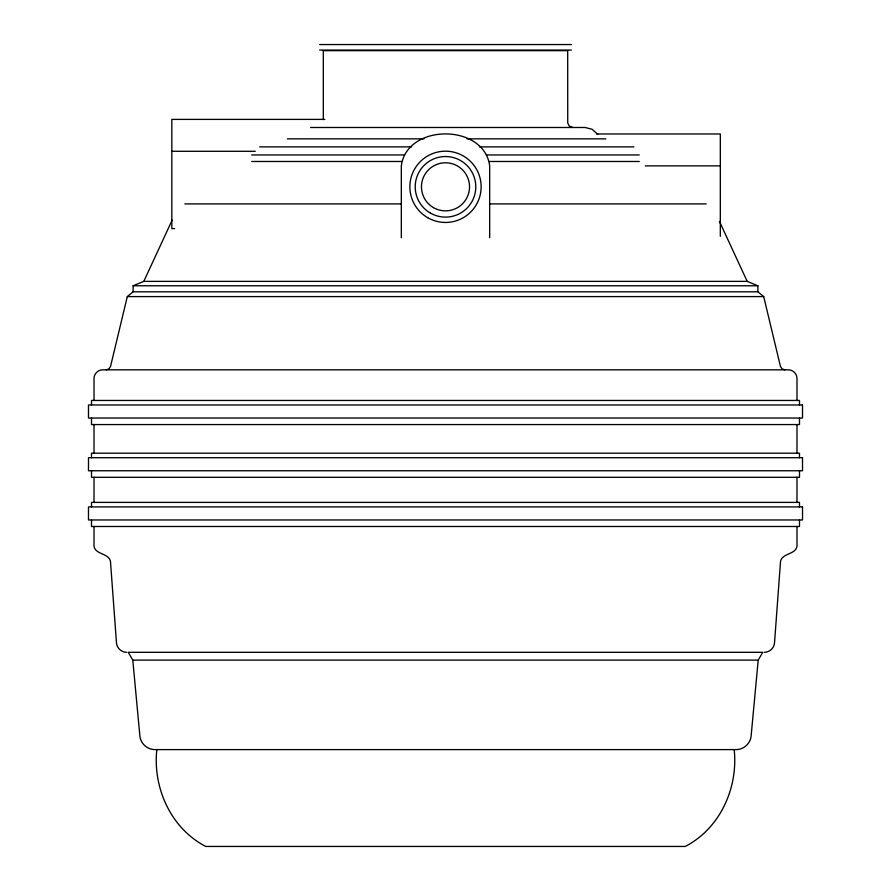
<?xml version="1.0" encoding="UTF-8"?>
<svg xmlns="http://www.w3.org/2000/svg" width="891" height="891" viewBox="0 0 891 891"><rect width="100%" height="100%" fill="white"/><g stroke="black" fill="none" stroke-linecap="round" stroke-linejoin="round"><path stroke-width="1.34" d="M758.208 660.108L751.135 735.877C750.567 743.428 743.651 749.732 736.077 749.598L154.923 749.598C147.349 749.732 140.433 743.428 139.865 735.877L132.792 660.108L128.226 652.301L762.774 652.301L758.208 660.108L132.792 660.108M784.793 369.832L782.031 368.874L780.449 366.401L763.698 296.592L757.885 291.803L133.115 291.803L127.302 296.592L110.551 366.401L108.969 368.874L106.207 369.832M133.115 291.803L133.115 285.777L143.796 281.378L172.13 220.155M764.322 652.301C769.512 652.401 774.234 648.024 774.524 642.834L780.516 561.608C782.042 552.197 798.436 555.227 796.988 543.443L796.988 526.492M319.635 44.55L571.365 44.55M319.635 50.074L571.365 50.074M324.825 119.394L171.829 119.394L171.829 228.619L174.614 228.619M310.625 127.491L585.131 127.491L592.125 129.273L597.738 134.318M596.625 133.973L720.318 133.973L720.318 236.293M287.359 138.851L423.938 138.851M467.062 138.851L605.869 138.851M259.715 146.881L411.586 146.881M479.414 146.881L633.902 146.881M171.829 151.292L255.283 151.292M251.73 154.956L404.514 154.956M486.486 154.956L639.27 154.956M251.73 161.483L401.774 161.483M489.226 161.483L639.27 161.483M645.273 165.871L720.318 165.871M184.827 203.905L401.462 203.905M489.538 203.905L706.173 203.905M143.796 281.378L747.204 281.378L757.885 285.777L757.885 291.803M133.115 285.777L757.885 285.777M127.302 296.592L763.698 296.592M126.678 652.301C121.488 652.401 116.766 648.024 116.476 642.834L110.484 561.608C108.958 552.197 92.564 555.227 94.012 543.443L94.012 526.492M572.813 127.491L569.193 125.987L567.734 123.036L567.69 50.664L323.31 50.664L323.31 119.606M719.449 221.402L747.204 281.378M799.494 404.982L799.494 400.46L91.506 400.46L91.506 404.982M799.494 418.035L799.494 424.561L91.506 424.561L91.506 418.035M799.494 457.707L799.494 453.185L91.506 453.185L91.506 457.707M799.494 470.76L799.494 477.286L91.506 477.286L91.506 470.76M799.494 506.912L799.494 502.39L91.506 502.39L91.506 506.912M799.494 519.965L799.494 526.492L91.506 526.492L91.506 519.965M796.988 400.46L796.988 378.497C797.089 373.864 792.957 369.732 788.323 369.832L102.677 369.832C98.043 369.732 93.911 373.864 94.012 378.497L94.012 400.46M796.988 424.561L796.988 453.185M796.988 477.286L796.988 502.39M734.184 749.598C738.283 787.878 720.128 828.463 685.224 846.45L205.776 846.45C170.872 828.463 152.717 787.878 156.816 749.598M489.682 237.674L489.682 165.871C484.125 123.259 406.875 123.259 401.318 165.871L401.318 237.674M94.012 424.561L94.012 453.185M94.012 477.286L94.012 502.39M802.513 404.982L88.487 404.982L88.487 418.035L802.513 418.035L802.513 404.982M802.513 457.707L88.487 457.707L88.487 470.76L802.513 470.76L802.513 457.707M802.513 506.912L88.487 506.912L88.487 519.965L802.513 519.965L802.513 506.912M427.68 217.682A35.64 35.64 0 0 0 481.14 186.82A35.64 35.64 0 0 0 427.68 155.958A35.64 35.64 0 0 0 427.68 217.682M430.353 213.049A30.283 30.283 0 0 0 475.783 186.82A30.283 30.283 0 0 0 430.353 160.592A30.283 30.283 0 0 0 430.353 213.049M433.483 207.636A24.035 24.035 0 0 0 469.535 186.82A24.035 24.035 0 0 0 433.483 166.004A24.035 24.035 0 0 0 433.483 207.636"/></g></svg>
